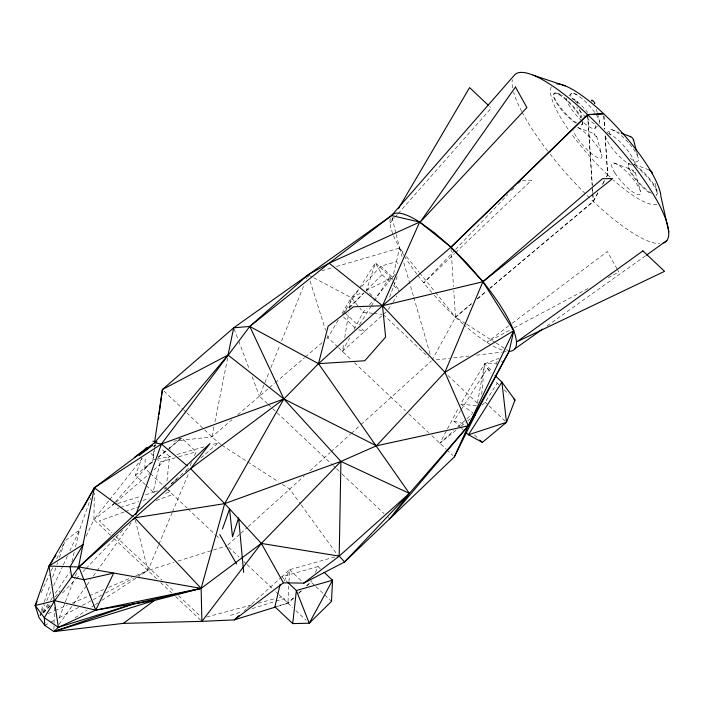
<?xml version="1.0" encoding="UTF-8"?>
<svg xmlns="http://www.w3.org/2000/svg" width="704" height="704" viewBox="0 0 704 704"><rect width="100%" height="100%" fill="white"/><g stroke="black" fill="none" stroke-linecap="round" stroke-linejoin="round"><path stroke-width="0.53" stroke-dasharray="3.52 2.64" d="M86.196 536.246L93.922 519.596L94.292 493.258M53.926 629.446L54.067 624.122M54.094 623.058L54.525 607.068M149.591 472.736L144.857 468.274L145.262 456.755M288.807 585.886L287.945 603.134L277.622 606.355M289.018 581.574L289.617 569.721L335.104 556.899M153.745 451.317L152.979 459.888L115.412 501.899M154.132 447.031L154.326 444.884M481.721 394.346L484.475 363.871L498.282 358.547L503.281 362.622M164.111 489.007L166.17 488.365L166.399 486.244M166.971 480.946L169.576 456.579L160.89 448.395M154.625 448.404L152.979 459.888L156.094 459.263M154.774 447.366L155.373 443.194M386.17 311.854L342.452 351.402L343.86 342.804M344.74 337.436L348.797 312.708M349.51 308.414L351.27 297.669L360.879 287.434M477.506 402.758L484.475 363.871L495.968 363.106M220.986 444.646L211.913 436.902L214.051 426.21M214.905 421.934L227.718 357.755M157.168 490.926L153.164 492.061L160.072 462.062L157.784 459.897M71.905 561.862L74.448 551.232M75.46 546.973L79.526 529.962L90.754 498.062M396.229 234.423L399.599 248.054L392.251 279.576M371.985 295.522L366.458 290.321L375.461 262.9L389.981 276.584L392.286 280.086M41.404 610.254L43.877 603.002M44.229 601.964L50.222 584.355M52.694 577.104L56.566 565.717M56.918 564.678L57.631 562.602M59.391 557.427L65.032 540.857L79.526 529.962L69.837 550.854M389.611 297.238L397.496 275.889M496.03 364.646L497.913 359.568M145.429 484.766L135.362 475.279L141.777 458.339M59.039 618.244L64.997 602.862M65.393 601.841L74.932 577.227M75.328 576.206L76.921 572.097M237.776 414.753L259.468 396.185L269.28 371.694M270.917 367.62L279.902 345.171M281.538 341.097L304.014 284.988M306.46 278.863L307.692 275.801M158.479 545.274L147.91 570.478L138.688 576.47M158.902 544.271L172.014 513.022M172.436 512.01L188.927 472.701M191.523 462.51L189.367 467.386L184.571 471.724M194.533 455.682L196.249 451.783L181.729 438.099L177.593 439.27M315.436 572.405L318.023 566.553L320.311 568.718M41.166 592.574L49.43 574.675M51.269 570.698L52.642 567.706M56.769 558.756L64.574 541.851M39.855 615.516L41.246 612.533M41.703 611.538L44.933 604.578M46.772 600.591L51.85 589.653M53.698 585.675L62.92 565.778M63.378 564.784L67.531 555.826M284.302 580.95L289.617 569.721L302.245 581.618M342.452 351.402L349.536 338.026M354.086 329.428L363.194 312.233L366.714 308.097M455.928 430.285L439.859 443.212L446.943 429.836M447.445 428.877L458.577 407.862M597.942 192.914L593.366 201.538L489.975 288.27M604.542 180.47L602.008 185.258L604.613 180.532M606.575 176.642L607.596 174.724L604.982 134.402M431.93 360.422L455.506 317.178L471.451 303.758M597.863 192.843L593.182 201.353L489.922 288.226M606.698 176.748L607.737 174.856L605.123 134.534M338.246 320.021L327.932 337.718L326.26 339.143M342.038 313.5L351.27 297.669L362.146 292.371M393.492 217.026L390.157 222.693L394.522 217.747M342.61 314.67L359.04 288.781M359.621 287.857L375.461 262.9L381.99 274.683L390.509 282.709M359.48 324.658L370.63 307.094M371.21 306.17L389.981 276.584M388.344 309.505L392.348 303.186M392.929 302.289L396.933 295.97M460.838 427.574L453.957 421.089L460.407 410.916M460.997 409.992L487.388 368.394L491.973 372.715M481.976 405.108L485.179 402.213L497.2 383.266L495.466 380.644M40.154 615.701L41.976 613.008M42.592 612.102L48.066 604.006M50.503 600.398L52.932 596.798M55.37 593.199L69.37 572.493M58.96 624.413L72.978 604.71M73.612 603.812L86.354 585.895M86.988 584.998L90.816 579.63M93.359 576.048L131.578 522.298M395.278 274.164L375.17 298.162M110.598 535.313L93.922 519.596L108.9 500.597M109.586 499.734L142.261 458.286M42.997 612.366L49.773 603.803M55.194 596.948L59.937 590.955M369.53 304.779L374.466 298.989M395.252 216.92L397.434 214.447M398.165 213.629L491.26 108.064L489.711 106.603M114.682 502.709L112.517 505.129L93.922 519.596M43.437 612.7L50.186 605.484M361.618 286.651L380.846 266.2L396.229 261.73L398.886 264.598M454.819 250.237L423.79 282.832L454.722 253.396M455.576 249.436L507.778 194.577M511.562 190.608L513.832 188.223M518.373 183.454L520.643 181.069M43.498 612.762L50.345 605.642M62.515 592.979L75.442 579.533M76.199 578.741L80.001 574.781M83.046 571.622L85.325 569.246M86.09 568.454L122.593 530.482M349.659 307.692L364.17 292.688M366.458 290.321L381.99 274.683M344.203 312.18L363.387 293.33M455.514 252.639L531.634 180.189L521.4 180.268M293.533 597.898L287.945 603.134L274.93 606.83M298.329 593.41L301.523 590.418M306.319 585.93L311.907 580.686M244.05 611.037L246.488 608.828M247.306 608.089L280.667 577.834M281.477 577.095L289.617 569.721M554.347 93.491L554.831 93.051M568.938 95.832L571.674 93.35M170.975 484.026L174.97 480.41M175.771 479.688L183.77 472.446M581.495 124.969L581.979 124.529M594.722 128.542L597.458 126.069M606.17 133.558L610.28 129.844M633.486 164.974L637.586 161.251M227.867 545.01L240.073 533.975M240.891 533.236L247.394 527.349M248.213 526.61L304.304 475.878M309.98 470.738L330.255 452.399M331.065 451.66L350.557 434.034M351.366 433.303L360.298 425.216M361.108 424.486L431.121 361.161M439.859 443.212L453.719 430.672M457.802 426.976L472.481 413.697M293.542 598.066L287.945 603.134L284.17 598.602L275.915 601.181M299.138 593.006L301.541 590.832M307.138 585.772L311.133 582.155L315.058 585.842M171.134 484.035L173.615 481.862M174.442 481.14L177.742 478.254M185.178 471.75L186.833 470.307M200.886 458.031L218.24 442.869L210.83 444.954M173.853 441.135L211.913 436.902L231.942 419.76M267.414 403.665L259.468 396.185L268.655 388.335M269.491 387.622L274.498 383.346M275.334 382.633L304.55 357.676M305.386 356.963L322.089 342.707M114.998 503.017L112.517 505.129L116.644 503.835M115.826 502.313L149.732 473.466M153.868 469.946L169.576 456.579L172.753 455.682M477.33 298.822L486.57 291.051M471.478 303.785L455.506 317.178L435.486 292.433M477.365 298.848L486.605 291.086M135.362 475.279L154.009 460.654M158.171 457.186L168.159 448.87M144.857 468.274L154.079 460.733M158.268 457.301L168.318 449.073M169.162 448.386L181.729 438.099L168.986 448.175L170.553 449.654M461.006 426.202L466.919 421.441M467.764 420.763L470.307 418.722M508.754 325.89L486.939 342.346L513.119 328.39M512.248 323.259L607.358 251.513L617.241 269.271M547.096 325.899L645.401 255.869M75.073 617.804L87.058 610.016M91.67 607.015L94.433 605.22M95.357 604.622L98.12 602.826M101.807 600.433L137.764 577.069M514.087 327.879L588.746 288.086M608.142 277.754L618.807 272.07L617.76 270.204M44.81 625.39L49.632 622.82M50.591 622.31L55.414 619.74M59.268 617.69L78.531 607.429M82.386 605.378L101.658 595.109M105.512 593.058L133.452 578.178M138.274 575.608L147.91 570.478L173.941 562.346M366.098 290.453L392.797 277.455L380.846 266.2M48.013 613.589L54.067 610.975M55.079 610.535L67.188 605.317M72.23 603.134L88.378 596.165M89.382 595.734L103.514 589.635M108.557 587.462L131.762 577.447M135.802 575.705L147.91 570.478L134.763 517.818M124.106 512.019L99.29 520.951L111.98 532.919M125.145 511.65L141.689 505.692M156.165 500.482L172.718 494.534M117.674 503.518L140.378 496.426M145.534 494.815L157.916 490.943M117.102 508.482L119.17 507.83M120.199 507.514L138.776 501.706M142.903 500.421L149.09 498.485M165.598 493.328L170.764 491.718L168.467 490.037M178.112 561.044L227.058 545.75M230.516 615.366L241.859 611.82M252.182 608.599L274.886 601.506M321.772 270.794L332.288 267.722M336.494 266.49L399.599 248.054L403.744 253.176M152.786 446.318L155.892 445.438M160.072 462.062L177.646 457.072M178.684 456.773L196.249 451.783M318.023 566.553L281.846 576.822L287.197 581.865M176.977 454.494L204.486 446.741M206.633 617.03L251.918 604.877M258.236 603.187L275.079 598.664M279.294 597.538L281.398 596.966M157.124 459.061L169.576 456.579M436.286 359.902L449.337 358.362M453.684 357.852L468.908 356.057M476.52 355.159L501.53 352.202M502.621 352.07L506.968 351.56M372.68 313.315L363.194 312.233L359.876 308.185M373.736 313.438L382.175 314.398M476.414 405.838L460.601 404.043L484.475 363.871L492.439 371.378M358.556 329.806L364.575 331.39L359.093 326.216M453.957 421.089L461.982 423.192L463.549 424.67M612.031 129.782L619.256 132.431M634.119 164.402L649.59 170.086M573.478 93.359L578.609 95.242M556.635 93.051L562.778 95.322M572.009 98.718L575.08 99.845M614.187 163.099L633.002 170.245M577.606 127.424L594.334 133.795M309.056 275.29L312.893 277.323M313.852 277.834L351.27 297.669L359.216 307.375M465.678 323.655L455.506 317.178L453.807 290.928M466.602 324.245L495.273 342.478M496.197 343.068L505.446 348.955M506.37 349.536L509.142 351.305M221.901 445.236L246.638 461.234M247.562 461.824L278.714 481.967M282.374 484.334L289.705 489.078L300.573 504.046M461.463 404.668L472.771 412.773M393.606 285.622L399.018 290.726M497.2 383.266L498.749 384.727M504.17 389.831L508.807 394.205M485.179 402.213L488.338 405.187M489.13 405.935L506.493 422.303M383.231 314.512L428.736 357.412M447.902 375.47L477.444 403.313M344.986 312.919L358.31 325.477M474.522 435.019L479.23 439.446M343.552 317.038L355.784 328.557M461.595 428.287L463.126 429.73M337.867 347.081L327.932 337.718L327.272 335.623M338.633 347.802L351.234 359.682M354.429 362.692L405.53 410.854M408.716 413.864L428.683 432.678M431.878 435.688L445.975 448.976M446.741 449.698L452.848 455.462M268.206 404.413L332.508 465.018M333.309 465.766L335.685 468.01M336.477 468.758L341.246 473.255M342.038 474.003L384.111 513.656M388.089 517.396L389.673 518.892M315.841 586.582L331.514 601.357M150.902 453.411L154.722 457.019M150.383 473.484L163.02 485.39M163.803 486.13L166.17 488.365M166.901 489.051L187.097 508.086M187.898 508.842L215.072 534.45M215.873 535.207L219.868 538.974M228.659 547.254L239.043 557.049M243.839 561.563L246.242 563.825M247.034 564.582L272.606 588.685M275.81 591.694L278.203 593.956M279.004 594.713L292.679 607.596M295.838 610.57L306.099 620.25M146.203 485.496L153.164 492.061M115.949 536.659L161.964 580.026M165.933 583.766L174.654 591.985M178.622 595.725L200.834 616.66M113.766 538.305L156.64 578.706M160.609 582.446L171.723 592.926M175.692 596.666L201.89 621.359M163.979 391.01L182.838 409.068M183.63 409.816L185.988 412.078M186.771 412.826L211.913 436.902M406.498 256.59L418.924 271.955M419.619 272.809L434.799 291.579M301.206 504.926L338.281 556.002M487.388 368.394L490.855 373.639M392.867 280.958L398.64 289.714M234.08 328.83L238.313 340.058M238.7 341.079L249.471 369.653M252.164 376.79L259.468 396.185M308.097 274.78L308.757 276.883M310.086 281.081L325.618 330.378M399.599 248.054L402.019 256.458M403.832 262.759L413.503 296.366M413.802 297.414L430.118 354.121M635.334 172.762L640.402 191.312M596.658 136.312L601.753 155.003M655.125 183.348L657.237 191.479M636.662 151.897L638.246 157.995M596.402 109.41L597.203 112.473M597.467 113.502L599.606 121.686M579.559 109.102L581.689 117.295M392.084 217.642L395.974 233.376M603.926 116.01L604.771 129.087M603.786 115.878L604.63 128.955M587.831 115.817L592.319 185.258M592.601 189.596L592.812 192.852M592.882 193.934L593.366 201.538A112.702 28.362 47.9 0 1 590.348 198.651M587.567 114.558L592.196 186.164M592.266 187.255L592.618 192.676M592.689 193.758L593.182 201.353A112.702 28.362 47.9 0 0 659.701 243.672M451.053 248.274L453.526 286.554M501.978 349.976A90.886 22.871 47.9 0 1 463.742 324.658M462.915 323.937A90.886 22.871 47.9 0 1 432.555 293.339M431.842 292.521A90.886 22.871 47.9 0 1 417.516 274.956M416.856 274.094A90.886 22.871 47.9 0 1 404.439 256.194M403.858 255.262A90.886 22.871 47.9 0 1 393.413 235.4M392.735 233.658A90.886 22.871 47.9 0 1 390.368 218.02M656.938 204.23A79.235 19.941 47.9 0 1 613.316 179.978M610.122 177.082A79.235 19.941 47.9 0 1 607.737 174.856M629.614 144.065A20.874 5.254 47.9 0 1 638.466 159.386A20.874 5.254 47.9 0 1 630.071 158.286M610.28 135.01A20.874 5.254 47.9 0 1 613.659 130.337A20.874 5.254 47.9 0 1 628.91 143.238M651.526 193.371A20.874 5.254 47.9 0 1 634.207 176.686A20.874 5.254 47.9 0 1 629.27 163.328L628.786 163.768A20.874 5.254 47.9 0 0 633.345 176.607A20.874 5.254 47.9 0 0 650.25 193.336M634.33 164.692A20.874 5.254 47.9 0 1 651.649 181.377A20.874 5.254 47.9 0 1 656.586 194.735L656.102 195.175A20.874 5.254 47.9 0 0 652.265 183.348A20.874 5.254 47.9 0 0 636.302 166.734M631.734 165.035A20.874 5.254 47.9 0 1 614.856 151.571A20.874 5.254 47.9 0 1 605.352 134.693M607.922 133.496A20.874 5.254 47.9 0 1 624.8 146.96A20.874 5.254 47.9 0 1 634.304 163.838M589.591 197.921A112.702 28.362 47.9 0 1 548.337 151.879M547.677 151.017A112.702 28.362 47.9 0 1 522.306 112.631M521.752 111.575A112.702 28.362 47.9 0 1 513.612 92.145M512.618 87.938A112.702 28.362 47.9 0 1 512.345 79.684M607.596 174.724A79.235 19.941 47.9 0 1 571.05 133.302M568.022 129.034A79.235 19.941 47.9 0 1 551.364 86.865M594.422 123.754A20.874 5.254 47.9 0 1 587.55 118.747M586.045 117.383A20.874 5.254 47.9 0 1 576.734 107.017M570.9 96.492A20.874 5.254 47.9 0 1 578.292 95.779A20.874 5.254 47.9 0 1 594.959 112.798M596.526 115.174A20.874 5.254 47.9 0 1 599.711 123.763M578.239 127.741A20.874 5.254 47.9 0 1 599.896 150.55A20.874 5.254 47.9 0 1 592.953 154.704A20.874 5.254 47.9 0 1 573.311 130.698M582.754 121.387A20.874 5.254 47.9 0 1 580.175 124.529M576.814 123.024A20.874 5.254 47.9 0 1 556.195 101.147A20.874 5.254 47.9 0 1 561.062 95.225A20.874 5.254 47.9 0 1 581.258 117.621M582.27 121.827A20.874 5.254 47.9 0 1 579.691 124.96M575.538 122.971A20.874 5.254 47.9 0 1 555.377 100.989A20.874 5.254 47.9 0 1 560.859 95.85A20.874 5.254 47.9 0 1 580.774 118.052M595.496 125.4A20.874 5.254 47.9 0 1 583.449 122.461M581.935 121.097A20.874 5.254 47.9 0 1 566.694 98.138M571.982 98.146A20.874 5.254 47.9 0 1 587.717 112.394M577.034 102.96A2.297 0.581 47.9 0 1 574.781 100.03A2.297 0.581 47.9 0 1 577.078 101.499A2.297 0.581 47.9 0 1 577.386 103.189M614.953 173.017A20.874 5.254 47.9 0 0 639.742 194.568A20.874 5.254 47.9 0 0 623.568 169.013A20.874 5.254 47.9 0 0 614.953 173.017M633.072 171.134A1.857 0.466 47.9 0 0 635.281 173.052A1.857 0.466 47.9 0 0 633.838 170.773A1.857 0.466 47.9 0 0 633.072 171.134M594.378 134.649A1.857 0.466 47.9 0 0 596.587 136.594A1.857 0.466 47.9 0 0 595.179 134.332A1.857 0.466 47.9 0 0 594.378 134.649"/><path stroke-width="1.06" d="M135.872 514.747L161.436 444.03L249.788 326.445L329.138 263.199L391.565 215.547A90.886 22.871 47.9 0 1 419.654 222.068L434.685 232.945L450.974 247.183L467.421 263.798L482.9 281.67L513.744 330.704L509.142 351.305L475.376 414.638L454.379 456.896L344.599 561.968L339.196 556.134L340.921 461.428L283.879 398.974L228.034 355.036L233.693 327.809L391.565 215.547L514.087 75.504A112.702 28.362 47.9 0 1 587.761 114.734L603.645 113.696A79.235 19.941 47.9 0 0 556.882 83.943M324.13 572.317L332.543 580.237L331.514 601.357L309.258 623.225L292.732 623.603L296.366 590.515L287.962 582.586M158.47 419.566L158.752 417.419M159.174 414.198L159.456 412.051M159.738 409.904L162.413 389.506L233.693 327.809L249.788 326.445L318.498 363.66L409.376 493.39L389.673 518.892L468.318 425.797L475.376 414.638M187.282 465.854L161.436 444.03L154.519 442.746L162.413 389.506L228.034 355.036L154.519 442.746L94.371 487.775L78.109 569.026M280.113 584.329L274.93 606.83L292.732 623.603M275.563 606.998L234.282 619.898L201.89 621.359L123.35 623.374L53.865 631.576L44.81 625.39L38.94 617.505L35.2 605.51L49.007 566.086L94.371 487.775L161.436 444.03L283.879 398.974L318.498 363.66L382.527 305.747L450.974 247.183L587.761 114.734M93.65 489.834L94.371 487.775L133.003 516.516M222.49 528.924L229.522 509.089L232.505 536.809L238.621 517.88L243.646 572.37M144.417 451.361L145.552 448.369L149.688 447.198M495.035 375.602L501.908 382.078L515.002 400.048L506.493 422.303L482.363 442.402L468.477 434.773L466.189 432.617M133.241 519.402L134.763 517.818L224.682 503.633L340.921 461.428L376.438 445.808L444.91 372.319L482.9 281.67L602.422 178.71L612.63 178.587L482.935 281.741L382.527 305.747L353.505 306.794L328.126 326.181L318.498 363.66L364.804 360.747L385.625 337.066L382.527 305.747L419.654 222.068L391.565 215.547M454.379 456.896L468.318 425.797L513.744 330.704L444.91 372.319L382.527 305.747L329.138 263.199L308.097 274.78L249.788 326.445L283.879 398.974L376.438 445.808L468.318 425.797L509.142 351.305A90.886 22.871 47.9 0 0 482.9 281.67L450.974 247.183L419.654 222.068L329.138 263.199M444.91 372.319L468.318 425.797L409.376 493.39L340.921 461.428L261.334 543.418L201.124 588.386L132.326 604.278L58.37 627.343L44.317 617.742L35.2 605.51L37.039 601.533M82.324 509.573L94.371 487.775M398.49 208.525L469.586 87.595L488.162 105.142M53.02 559.777L49.007 566.086L58.37 627.343L53.865 631.576L154.352 600.494L201.124 588.386L224.682 503.633L283.879 398.974L190.617 468.67L78.901 566.975L54.692 600.679L44.317 617.742L44.81 625.39M54.164 557.982L55.88 555.271M133.487 519.614L134.763 517.818L201.124 588.386L201.89 621.359L261.334 543.418L339.196 556.134L409.376 493.39L344.599 561.968L303.82 583.114L283.413 582.824L234.282 619.898L239.166 615.472M450.974 247.183L587.567 114.558L603.786 113.828A79.235 19.941 47.9 0 1 660.898 196.31L668.8 231.871M134.314 457.512L146.555 448.017L139.119 455.576L152.495 445.28M303.82 583.114L339.196 556.134M123.35 623.374L154.352 600.494L95.718 610.113L58.37 627.343M514.914 348.814L542.626 329.085M646.298 255.226L666.855 240.583M53.865 631.576L132.326 604.278M35.2 605.51L54.692 600.679L95.718 610.113L201.124 588.386L78.901 566.975L49.007 566.086L83.31 544.403L70.039 566.711L71.685 577.025L83.89 579.77L113.731 573.074L95.718 610.113L78.901 566.975L210.003 443.555L190.617 468.67L224.682 503.633L261.334 543.418L283.413 582.824M152.882 441.197L156.948 441.954M533.122 75.178L565.233 85.888M621.315 133.197L630.599 136.602M513.454 398.587L515.002 400.048M480.014 440.185L482.363 442.402M145.552 448.369L147.083 449.812M219.754 534.591L236.5 563.922M633.486 139.709L636.39 150.885M587.567 114.558A112.702 28.362 47.9 0 1 663.907 242.854M649.396 170.095A2.297 0.581 47.9 0 1 651.64 171.794A2.297 0.581 47.9 0 1 652.212 173.554M630.335 136.972A2.297 0.581 47.9 0 1 632.254 137.861A2.297 0.581 47.9 0 1 633.213 140.07M591.633 100.267A2.297 0.581 47.9 0 1 593.798 101.649A2.297 0.581 47.9 0 1 594.519 103.611M591.985 101.209A2.297 0.581 47.9 0 1 591.765 100.813M332.543 580.237L309.258 623.225L296.366 590.515L332.543 580.237M501.908 382.078L468.477 434.773L506.493 422.303L501.908 382.078M515.478 87.023L419.954 222.376L526.9 107.562L515.478 87.023M642.893 250.888L516.648 341.924L664.567 271.339L642.893 250.888"/></g></svg>
